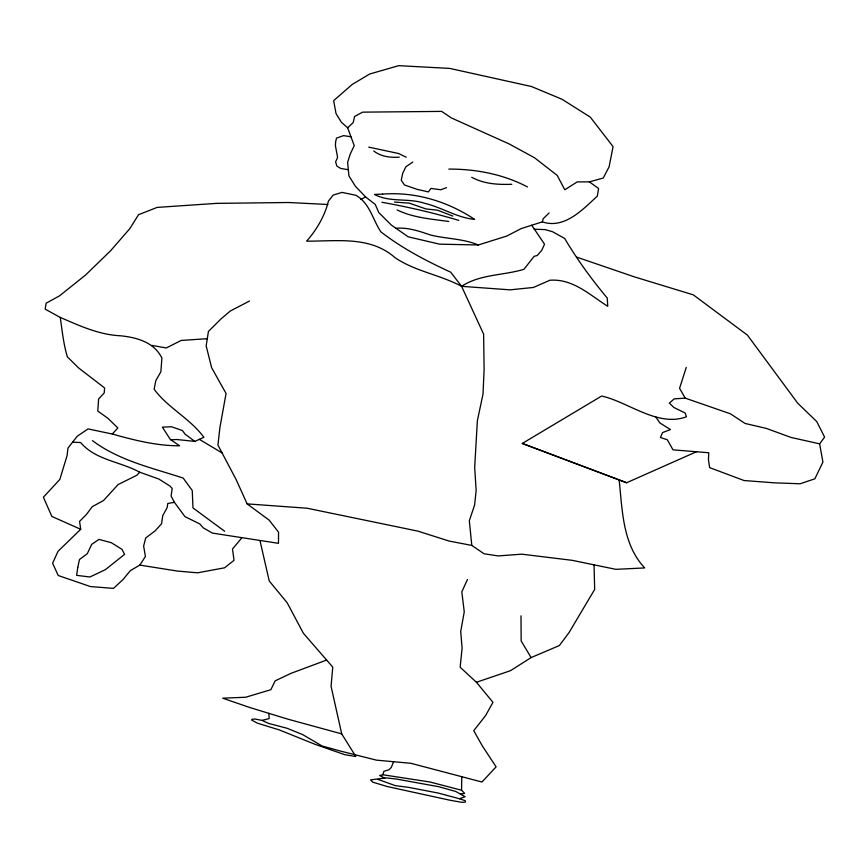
<?xml version="1.0" encoding="UTF-8"?>
<svg xmlns="http://www.w3.org/2000/svg" width="868" height="868" viewBox="0 0 868 868"><rect width="100%" height="100%" fill="white"/><g stroke="black" fill="none" stroke-linecap="round" stroke-linejoin="round"><path stroke-width="1.3" d="M461.765 776.61L461.559 790.227L464.63 793.363L460.463 794.101M347.634 127.791L353.167 122.627L354.611 116.475L362.629 112.146L441.671 111.397L451.36 117.929L509.093 143.904L534.504 157.748L557.191 175.39L564.797 189.767L577.209 181.9L589.372 181.868L603.217 178.038L609.097 166.862L613.068 146.616L590.283 117.115L562.03 99.267L531.466 86.518L449.819 68.42L398.694 65.653L369.573 74.062L352.093 84.532L333.648 100.645L336.024 113.567L341.374 122.247L347.634 127.791L354.242 145.64L350.249 154.07L347.612 162.414L348.936 175.933L355.446 186.349L365.645 196.96L375.247 204.436L378.817 212.617L391.316 225.051L408.21 236.823L439.588 244.168L478.333 244.971L506.803 236.042L521.18 228.588L542.326 221.872L543.205 218.703L549.108 212.975M384.795 778.173L379.663 775.515L382.821 774.755L383.84 771.381L389.081 769.699L391.251 767.475L393.616 761.713M686.295 367.359L679.568 388.289L685.21 398.13L730.411 413.797L745.07 423.454L766.184 428.358L791.019 437.439L819.62 443.852L824.6 437.136L816.766 421.577L797.725 403.208L747.446 335.156L693.304 294.849L634.356 276.859L576.667 257.123M467.472 579.52L461.819 591.835L464.25 611.821L460.724 631.427L462.091 648.19L460.159 667.253L476.413 682.27L492.948 702.32L485.559 715.655L473.744 730.682L482.478 746.144L496.105 766.856L481.957 782.025L410.9 763.298L376.408 760.14L340.397 751.059L322.104 745.992L302.628 734.588L286.831 728.187L268.733 723.467L262.027 720.397L254.964 719.029L252.143 719.246L251.601 720.039L257.264 723.109L279.279 729.923L314.791 744.212L344.704 754.672L355.837 756.527L341.71 733.894L331.077 686.338L332.748 667.123L303.377 633.249L287.178 602.783L269.243 580.996L260.009 540.721M174.435 502.344L171.083 496.084L172.189 488.5L169.954 486.026L158.801 479.017L139.715 472.214L136.862 475.241L118.081 484.583L103.531 500.51L92.268 506.662L86.377 514.54L79.574 521.408L80.713 529.285L58.047 551.267L52.612 563.234L58.21 575.495L90.402 586.562L113.491 588.385L123.082 579.509L130.341 570.623L139.867 565.101L145.433 556.442L143.621 546.059L145.705 537.997L155.22 530.771L161.589 523.708L162.728 515.701L167.177 507.585L167.774 503.473L174.435 502.344L184.96 516.634L199.803 523.936L203.318 527.907L212.476 533.104L278.465 543.325L278.563 532.225L269.123 520.106L247.12 503.885L236.129 479.537L217.933 445.089L219.929 427.414L226.06 393.475L211.608 367.663L206.161 345.865L208.428 331.446L220.949 318.979L230.27 311.026L249.517 301.012M241.597 538.117L232.494 549.01L234.034 560.327L224.53 567.813L197.546 572.815L177.278 571.046L139.867 565.101M80.713 529.285L51.841 516.438L43.4 497.223L59.827 479.44L67.075 455.635L67.964 448.105L77.23 436.235L88.069 428.911L112.297 434.033L117.853 427.957L107.957 418.354L97.758 411.031L98.637 398.933L104.225 392.922L104.605 387.953L78.597 367.934L67.368 356.867C63.451 343.902 62.236 330.795 60.239 317.428L45.19 309.138L46.102 303.225L59.48 295.869L85.628 274.972L110.605 250.733L129.723 228.761L138.554 214.711L157.141 207.409L216.436 203.372L288.719 202.504L327.844 204.49M412.788 162.066L405.909 166.786L402.73 173.253L401.244 180.229L404.466 184.971L417.302 189.398L428.401 191.915L430.919 188.443L440.879 189.756L446.499 187.64M594.048 564.829L594.667 589.426L568.985 632.674L559.383 645.542L531.097 657.586L510.471 670.693L476.413 682.27M696.83 451.588L626.62 482.738L522.286 443.45L601.676 396.025C628.595 402.047 657.716 427.425 686.436 416.781L685.145 412.994L673.85 407.472L669.326 403.11L674.208 398.879L685.21 398.13M619.166 480.026C622.378 510.156 622.54 544.496 644.718 567.932L615.835 569.332L572.251 560.337L521.787 554.175L498.178 555.921L484.116 553.795L471.801 545.429L469.328 520.746L474.622 504.959L476.141 490.42L474.688 467.331L477.357 420.796L483.02 394.029L484.116 369.41L483.617 334.137L461.581 286.321L450.72 272.183C426.253 260.953 402.307 248.4 380.933 231.919C372.535 219.409 369.92 203.264 355.913 195.3L342.079 192.392L333.204 195.061L328.44 201.094C324.882 215.687 316.603 229.998 306.599 241.163C337.001 241.326 370.267 235.695 395.19 257.807C415.446 271.402 440.304 274.906 461.581 286.321C480.232 274.093 503.212 275.601 523.957 269.297L534.156 256.31L537.216 255.539L541.751 250.342L544.518 244.19L531.715 225.235M360.654 199.488L365.645 196.96M170.866 439.794L176.714 439.512L194.866 441.4L203.882 437.288C190.049 418.463 167.915 407.927 154.124 389.244L155.806 380.661L160.884 371.732L161.893 358.039C154.037 342.111 136.786 337.446 120.468 335.775C99.082 334.82 79.585 325.739 60.239 317.428M326.628 660.06L290.964 673.362L275.156 680.837L270.87 689.702L245.687 697.243L222.718 698.187L249.441 707.409L288.111 719.225L341.71 733.894M459.465 798.744L465.139 796.705L455.765 791.486L438.72 786.701L396.318 779.03L386.325 777.912L370.538 779.865L372.839 782.198L387.28 786.549L449.722 800.177L461.841 802.347L465.465 802.021L465.215 800.687L459.465 798.744L438.08 793.026L408.296 787.309L395.309 785.649L377.927 779.366M262.027 720.397L269.21 718.563L268.82 713.333M396.003 228.317C407.732 227.145 419.624 231.3 430.636 235.033C446.467 238.939 463.078 238.591 478.333 244.971M207.289 338.694L181.195 340.44L166.222 347.992L151.857 345.356M399.28 157.151C390.491 157.824 380.77 156.631 373.717 150.934M511.773 184.287C498.048 184.786 484.008 183.983 471.704 177.289M448.821 169.097C475.848 168.978 503.44 174.251 527.462 186.935M534.124 229.206L545.158 229.608L552.558 231.734L564.656 238.429C577.187 259.554 591.531 279.268 607.264 298.049L607.741 306.296C589.784 295.001 572.978 278.498 549.889 280.245L533.429 287.46L510.026 289.847L461.581 286.321M72.576 442.203L80.67 442.539C95.285 460.073 120.543 461.581 139.715 472.214M394.463 202.06L409.381 203.177L425.884 208.928L437.461 210.175L452.868 216.078M247.12 503.885L307.109 508.225L417.768 531.097L449.016 541.035L471.801 545.429M382.821 774.755L430.007 782.003L461.559 790.227M350.954 136.764L343.576 135.636L336.491 138.12L335.612 141.983L335.417 145.716L337.598 157.401L335.612 161.871L336.882 166.103L340.809 168.479L348.328 169.705M448.767 221.47C431.385 219.061 413.103 217.727 397.121 209.947M368.705 147.126L398.499 153.484L406.267 157.227M381.953 202.277C407.851 206.931 433.566 212.834 458.727 220.374M542.326 221.872C564.395 229.369 582.678 209.568 597.303 196.125L598.595 188.497L589.372 181.868M112.297 434.033C134.117 440.13 156.739 445.924 179.546 445.772L170.302 439.403L162.381 427.164L171.408 426.752L182.432 430.528L185.101 434.206L194.866 441.4M522.286 443.45L626.62 482.738M199.369 439.349L222.089 452.944M92.453 440.618C119.057 460.637 152.106 467.874 183.191 478.073L192.251 490.529L192.989 507.932L224.682 531.281M655.676 416.814L659.81 422.911L670.465 429.595L662.577 432.568L660.44 437.505L667.329 439.75L673.004 449.841L708.776 452.749L708.451 459.845L709.655 467.646L744.071 480.536L774.603 482.847L800.122 483.78L814.868 478.81L822.929 462.091L819.62 443.852M531.097 657.586L521.147 640.92L521.006 615.835M77.762 567.422L76.644 575.354L89.914 576.992L105.397 569.647L124.58 554.381L121.976 549.336L111.299 542.706L98.985 539.408L91.693 544.388L87.277 553.719L79.487 559.502L77.762 567.422M382.56 194.117L374.542 194.443C389.83 202.721 408.286 197.796 424.55 203.286C441.682 207.289 457.013 217.77 474.612 219.387C447.53 201.333 415.197 191.557 382.56 194.117"/></g></svg>
